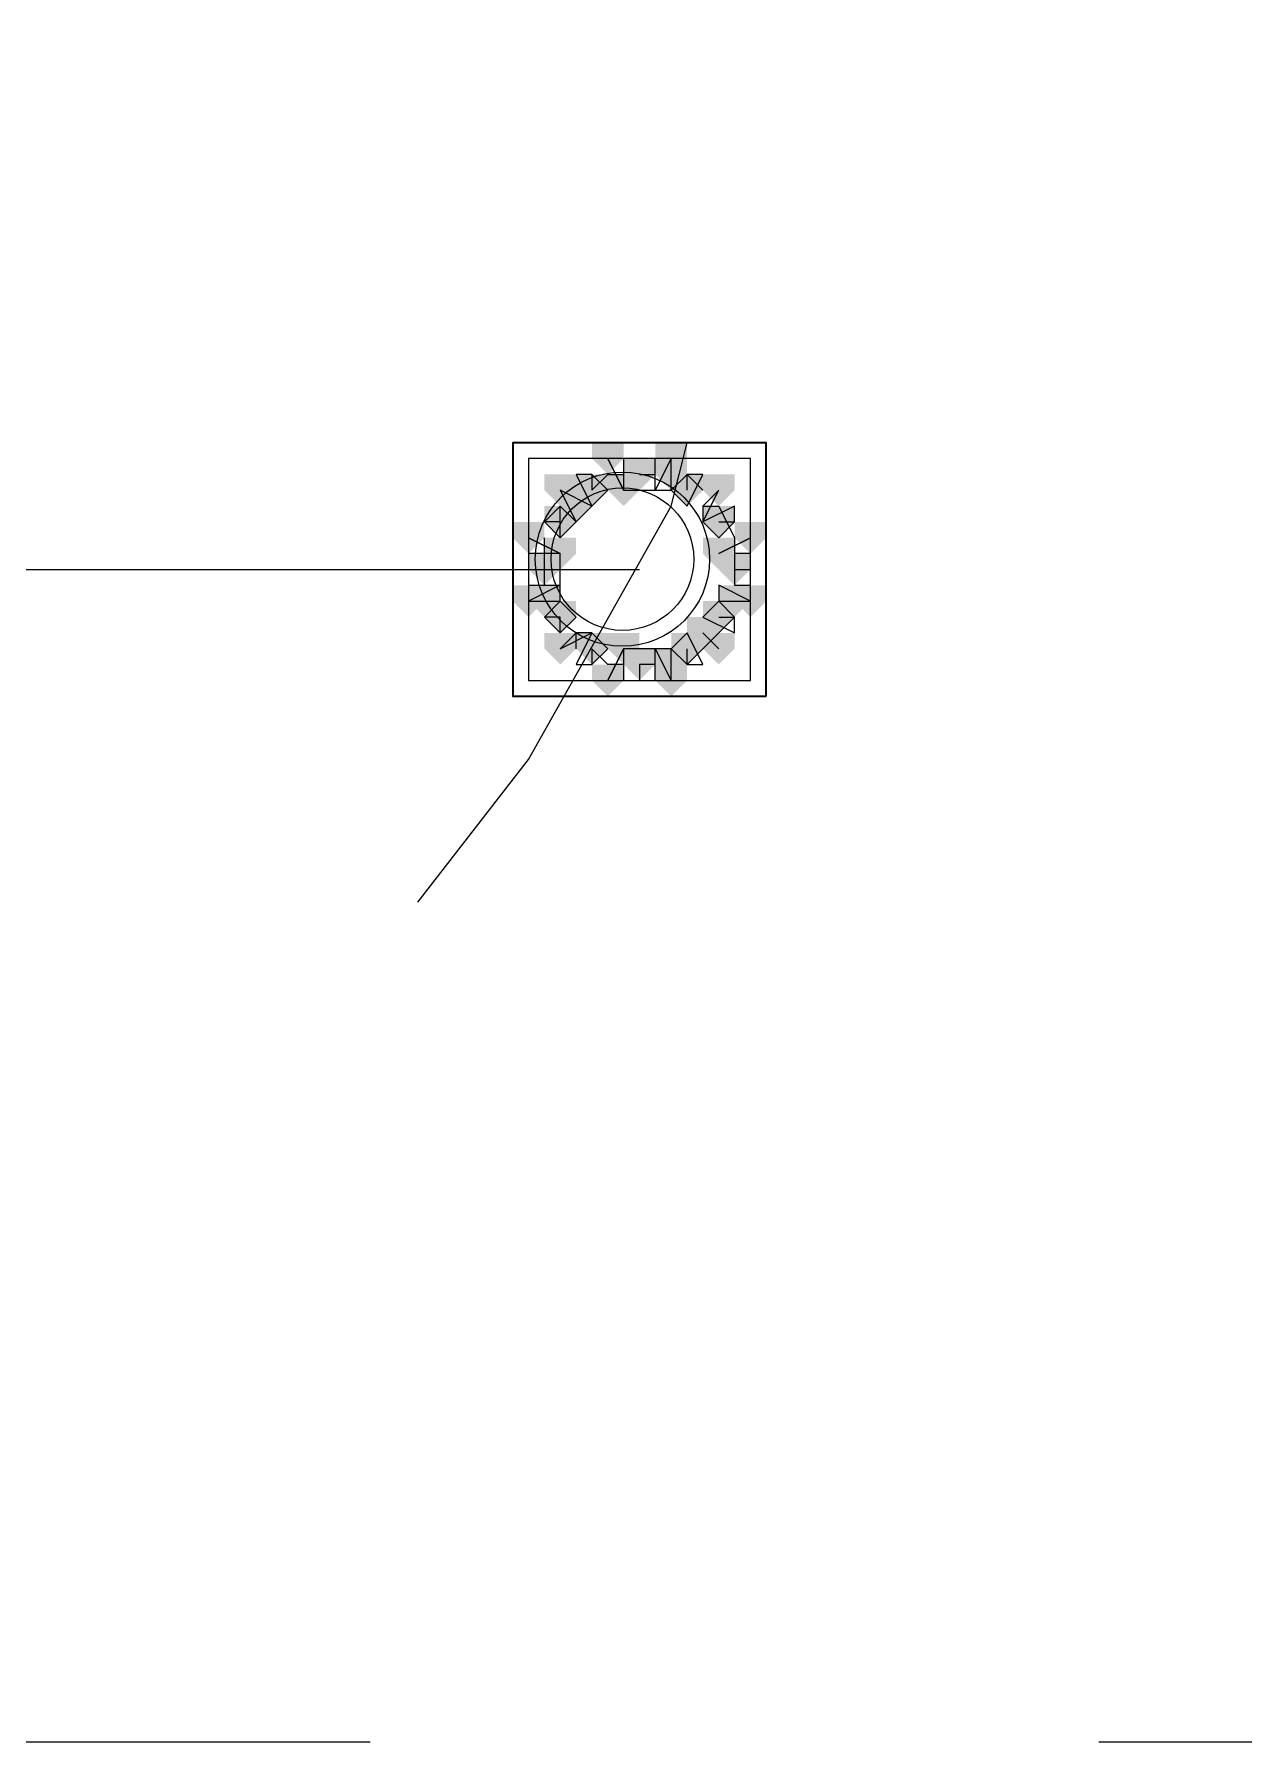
# Model space of a CAD drawing. Header units: millimetres. Extents: x 2315 to 4619, y 1334 to 1897.
# Drawn here: x 3755.14 to 3759.81, y 1534.67 to 1541.26 of the extents above; entities that cross this region are included whole.
import ezdxf

# ---------------------------------------------------------------- set-up
doc = ezdxf.new("R2010")
doc.units = ezdxf.units.MM
doc.linetypes.add('PDF_IMPORT', pattern=[1, 0.8, -0.2])
for name, color, linetype, true_color in [('PDF_10', 7, 'Continuous', 0x00b85c), ('PDF_AXIS', 7, 'Continuous', 0x00b85c), ('PDF_柱构件', 7, 'Continuous', 0x00b85c), ('PDF_转运站初步方案', 7, 'Continuous', 0x00b85c)]:
    doc.layers.add(name, color=color, linetype=linetype, true_color=true_color)
doc.layers.add('PDF_中心线层', color=1, linetype='Continuous')
doc.layers.add('PDF_粗实线层', color=7, linetype='Continuous')

msp = doc.modelspace()

# ---------------------------------------------------------------- hatches: boundary and pattern name
at = {"layer": 'PDF_10', "transparency": 33554559}
for points in [[(3757.4759, 1539.6195), (3757.4149, 1539.6195), (3757.4149, 1539.5584), (3757.4759, 1539.4974), (3757.537, 1539.5584), (3757.537, 1539.6195)], [(3757.4759, 1539.6195), (3757.4149, 1539.6195), (3757.4149, 1539.5584), (3757.4759, 1539.4974), (3757.537, 1539.5584), (3757.537, 1539.6195)], [(3757.4759, 1539.6195), (3757.4149, 1539.6195), (3757.4149, 1539.5584), (3757.4759, 1539.4974), (3757.537, 1539.5584), (3757.537, 1539.6195)], [(3757.2927, 1539.5584), (3757.2316, 1539.5584), (3757.2316, 1539.4974), (3757.2927, 1539.4363), (3757.3538, 1539.4974), (3757.3538, 1539.5584)], [(3757.2927, 1539.5584), (3757.2316, 1539.5584), (3757.2316, 1539.4974), (3757.2927, 1539.4363), (3757.3538, 1539.4974), (3757.3538, 1539.5584)], [(3757.6592, 1539.5584), (3757.5981, 1539.5584), (3757.5981, 1539.4974), (3757.6592, 1539.4363), (3757.7203, 1539.4974), (3757.7203, 1539.5584)], [(3757.6592, 1539.5584), (3757.5981, 1539.5584), (3757.5981, 1539.4974), (3757.6592, 1539.4363), (3757.7203, 1539.4974), (3757.7203, 1539.5584)], [(3757.1705, 1539.4363), (3757.1094, 1539.4363), (3757.1094, 1539.3752), (3757.1705, 1539.3141), (3757.2316, 1539.3752), (3757.2316, 1539.4363)], [(3757.1705, 1539.4363), (3757.1094, 1539.4363), (3757.1094, 1539.3752), (3757.1705, 1539.3141), (3757.2316, 1539.3752), (3757.2316, 1539.4363)], [(3757.7813, 1539.4363), (3757.7203, 1539.4363), (3757.7203, 1539.3752), (3757.7813, 1539.3141), (3757.8424, 1539.3752), (3757.8424, 1539.4363)], [(3757.7813, 1539.4363), (3757.7203, 1539.4363), (3757.7203, 1539.3752), (3757.7813, 1539.3141), (3757.8424, 1539.3752), (3757.8424, 1539.4363)], [(3757.1094, 1539.253), (3757.0484, 1539.253), (3757.0484, 1539.192), (3757.1094, 1539.1309), (3757.1705, 1539.192), (3757.1705, 1539.253)], [(3757.1094, 1539.253), (3757.0484, 1539.253), (3757.0484, 1539.192), (3757.1094, 1539.1309), (3757.1705, 1539.192), (3757.1705, 1539.253)], [(3757.1094, 1539.253), (3757.0484, 1539.253), (3757.0484, 1539.192), (3757.1094, 1539.1309), (3757.1705, 1539.192), (3757.1705, 1539.253)], [(3757.8424, 1539.253), (3757.7813, 1539.253), (3757.7813, 1539.192), (3757.8424, 1539.1309), (3757.9035, 1539.192), (3757.9035, 1539.253)], [(3757.8424, 1539.253), (3757.7813, 1539.253), (3757.7813, 1539.192), (3757.8424, 1539.1309), (3757.9035, 1539.192), (3757.9035, 1539.253)], [(3757.1705, 1539.0698), (3757.1094, 1539.0698), (3757.1094, 1539.0087), (3757.1705, 1538.9476), (3757.2316, 1539.0087), (3757.2316, 1539.0698)], [(3757.1705, 1539.0698), (3757.1094, 1539.0698), (3757.1094, 1539.0087), (3757.1705, 1538.9476), (3757.2316, 1539.0087), (3757.2316, 1539.0698)], [(3757.7813, 1539.0698), (3757.7203, 1539.0698), (3757.7203, 1539.0087), (3757.7813, 1538.9476), (3757.8424, 1539.0087), (3757.8424, 1539.0698)], [(3757.7813, 1539.0698), (3757.7203, 1539.0698), (3757.7203, 1539.0087), (3757.7813, 1538.9476), (3757.8424, 1539.0087), (3757.8424, 1539.0698)], [(3757.2927, 1538.9476), (3757.2316, 1538.9476), (3757.2316, 1538.8866), (3757.2927, 1538.8255), (3757.3538, 1538.8866), (3757.3538, 1538.9476)], [(3757.2927, 1538.9476), (3757.2316, 1538.9476), (3757.2316, 1538.8866), (3757.2927, 1538.8255), (3757.3538, 1538.8866), (3757.3538, 1538.9476)], [(3757.6592, 1538.9476), (3757.5981, 1538.9476), (3757.5981, 1538.8866), (3757.6592, 1538.8255), (3757.7203, 1538.8866), (3757.7203, 1538.9476)], [(3757.6592, 1538.9476), (3757.5981, 1538.9476), (3757.5981, 1538.8866), (3757.6592, 1538.8255), (3757.7203, 1538.8866), (3757.7203, 1538.9476)], [(3757.4759, 1538.8866), (3757.4149, 1538.8866), (3757.4149, 1538.8255), (3757.4759, 1538.7644), (3757.537, 1538.8255), (3757.537, 1538.8866)], [(3757.4759, 1538.8866), (3757.4149, 1538.8866), (3757.4149, 1538.8255), (3757.4759, 1538.7644), (3757.537, 1538.8255), (3757.537, 1538.8866)]]:
    msp.add_hatch(color=6, dxfattribs=at).paths.add_polyline_path(points)
at = {"layer": 'PDF_柱构件', "transparency": 33554559}
for points in [[(3757.3538, 1539.6806), (3757.2927, 1539.6806), (3757.2927, 1539.6195), (3757.3538, 1539.5584), (3757.4149, 1539.6195), (3757.4149, 1539.6806)], [(3757.5981, 1539.6806), (3757.537, 1539.6806), (3757.537, 1539.6195), (3757.5981, 1539.5584), (3757.6592, 1539.6195), (3757.6592, 1539.6806)], [(3757.5981, 1539.6195), (3757.537, 1539.6195), (3757.537, 1539.5584), (3757.5981, 1539.4974), (3757.6592, 1539.5584), (3757.6592, 1539.6195)], [(3757.1705, 1539.5584), (3757.1094, 1539.5584), (3757.1094, 1539.4974), (3757.1705, 1539.4363), (3757.2316, 1539.4974), (3757.2316, 1539.5584)], [(3757.4149, 1539.5584), (3757.3538, 1539.5584), (3757.3538, 1539.4974), (3757.4149, 1539.4363), (3757.4759, 1539.4974), (3757.4759, 1539.5584)], [(3757.7813, 1539.5584), (3757.7203, 1539.5584), (3757.7203, 1539.4974), (3757.7813, 1539.4363), (3757.8424, 1539.4974), (3757.8424, 1539.5584)], [(3757.2316, 1539.4974), (3757.1705, 1539.4974), (3757.1705, 1539.4363), (3757.2316, 1539.3752), (3757.2927, 1539.4363), (3757.2927, 1539.4974)], [(3757.0484, 1539.3752), (3756.9873, 1539.3752), (3756.9873, 1539.3141), (3757.0484, 1539.253), (3757.1094, 1539.3141), (3757.1094, 1539.3752)], [(3757.9035, 1539.3752), (3757.8424, 1539.3752), (3757.8424, 1539.3141), (3757.9035, 1539.253), (3757.9646, 1539.3141), (3757.9646, 1539.3752)], [(3757.1705, 1539.3141), (3757.1094, 1539.3141), (3757.1094, 1539.253), (3757.1705, 1539.192), (3757.2316, 1539.253), (3757.2316, 1539.3141)], [(3757.7813, 1539.3141), (3757.7203, 1539.3141), (3757.7203, 1539.253), (3757.7813, 1539.192), (3757.8424, 1539.253), (3757.8424, 1539.3141)], [(3757.0484, 1539.1309), (3756.9873, 1539.1309), (3756.9873, 1539.0698), (3757.0484, 1539.0087), (3757.1094, 1539.0698), (3757.1094, 1539.1309)], [(3757.1094, 1539.1309), (3757.0484, 1539.1309), (3757.0484, 1539.0698), (3757.1094, 1539.0087), (3757.1705, 1539.0698), (3757.1705, 1539.1309)], [(3757.8424, 1539.1309), (3757.7813, 1539.1309), (3757.7813, 1539.0698), (3757.8424, 1539.0087), (3757.9035, 1539.0698), (3757.9035, 1539.1309)], [(3757.9035, 1539.1309), (3757.8424, 1539.1309), (3757.8424, 1539.0698), (3757.9035, 1539.0087), (3757.9646, 1539.0698), (3757.9646, 1539.1309)], [(3757.7203, 1539.0087), (3757.6592, 1539.0087), (3757.6592, 1538.9476), (3757.7203, 1538.8866), (3757.7813, 1538.9476), (3757.7813, 1539.0087)], [(3757.1705, 1538.9476), (3757.1094, 1538.9476), (3757.1094, 1538.8866), (3757.1705, 1538.8255), (3757.2316, 1538.8866), (3757.2316, 1538.9476)], [(3757.4149, 1538.9476), (3757.3538, 1538.9476), (3757.3538, 1538.8866), (3757.4149, 1538.8255), (3757.4759, 1538.8866), (3757.4759, 1538.9476)], [(3757.7813, 1538.9476), (3757.7203, 1538.9476), (3757.7203, 1538.8866), (3757.7813, 1538.8255), (3757.8424, 1538.8866), (3757.8424, 1538.9476)], [(3757.5981, 1538.8866), (3757.537, 1538.8866), (3757.537, 1538.8255), (3757.5981, 1538.7644), (3757.6592, 1538.8255), (3757.6592, 1538.8866)], [(3757.3538, 1538.8255), (3757.2927, 1538.8255), (3757.2927, 1538.7644), (3757.3538, 1538.7033), (3757.4149, 1538.7644), (3757.4149, 1538.8255)], [(3757.5981, 1538.8255), (3757.537, 1538.8255), (3757.537, 1538.7644), (3757.5981, 1538.7033), (3757.6592, 1538.7644), (3757.6592, 1538.8255)]]:
    msp.add_hatch(color=6, dxfattribs=at).paths.add_polyline_path(points)
at = {"layer": 'PDF_转运站初步方案', "transparency": 33554559}
for points in [[(3757.4759, 1539.6195), (3757.4149, 1539.6195), (3757.4149, 1539.5584), (3757.4759, 1539.4974), (3757.537, 1539.5584), (3757.537, 1539.6195)], [(3757.4759, 1539.6195), (3757.4149, 1539.6195), (3757.4149, 1539.5584), (3757.4759, 1539.4974), (3757.537, 1539.5584), (3757.537, 1539.6195)], [(3757.2927, 1539.5584), (3757.2316, 1539.5584), (3757.2316, 1539.4974), (3757.2927, 1539.4363), (3757.3538, 1539.4974), (3757.3538, 1539.5584)], [(3757.2927, 1539.5584), (3757.2316, 1539.5584), (3757.2316, 1539.4974), (3757.2927, 1539.4363), (3757.3538, 1539.4974), (3757.3538, 1539.5584)], [(3757.6592, 1539.5584), (3757.5981, 1539.5584), (3757.5981, 1539.4974), (3757.6592, 1539.4363), (3757.7203, 1539.4974), (3757.7203, 1539.5584)], [(3757.6592, 1539.5584), (3757.5981, 1539.5584), (3757.5981, 1539.4974), (3757.6592, 1539.4363), (3757.7203, 1539.4974), (3757.7203, 1539.5584)], [(3757.1705, 1539.4363), (3757.1094, 1539.4363), (3757.1094, 1539.3752), (3757.1705, 1539.3141), (3757.2316, 1539.3752), (3757.2316, 1539.4363)], [(3757.1705, 1539.4363), (3757.1094, 1539.4363), (3757.1094, 1539.3752), (3757.1705, 1539.3141), (3757.2316, 1539.3752), (3757.2316, 1539.4363)], [(3757.7813, 1539.4363), (3757.7203, 1539.4363), (3757.7203, 1539.3752), (3757.7813, 1539.3141), (3757.8424, 1539.3752), (3757.8424, 1539.4363)], [(3757.7813, 1539.4363), (3757.7203, 1539.4363), (3757.7203, 1539.3752), (3757.7813, 1539.3141), (3757.8424, 1539.3752), (3757.8424, 1539.4363)], [(3757.1094, 1539.253), (3757.0484, 1539.253), (3757.0484, 1539.192), (3757.1094, 1539.1309), (3757.1705, 1539.192), (3757.1705, 1539.253)], [(3757.1094, 1539.253), (3757.0484, 1539.253), (3757.0484, 1539.192), (3757.1094, 1539.1309), (3757.1705, 1539.192), (3757.1705, 1539.253)], [(3757.8424, 1539.253), (3757.7813, 1539.253), (3757.7813, 1539.192), (3757.8424, 1539.1309), (3757.9035, 1539.192), (3757.9035, 1539.253)], [(3757.8424, 1539.253), (3757.7813, 1539.253), (3757.7813, 1539.192), (3757.8424, 1539.1309), (3757.9035, 1539.192), (3757.9035, 1539.253)], [(3757.1705, 1539.0698), (3757.1094, 1539.0698), (3757.1094, 1539.0087), (3757.1705, 1538.9476), (3757.2316, 1539.0087), (3757.2316, 1539.0698)], [(3757.1705, 1539.0698), (3757.1094, 1539.0698), (3757.1094, 1539.0087), (3757.1705, 1538.9476), (3757.2316, 1539.0087), (3757.2316, 1539.0698)], [(3757.7813, 1539.0698), (3757.7203, 1539.0698), (3757.7203, 1539.0087), (3757.7813, 1538.9476), (3757.8424, 1539.0087), (3757.8424, 1539.0698)], [(3757.7813, 1539.0698), (3757.7203, 1539.0698), (3757.7203, 1539.0087), (3757.7813, 1538.9476), (3757.8424, 1539.0087), (3757.8424, 1539.0698)], [(3757.2927, 1538.9476), (3757.2316, 1538.9476), (3757.2316, 1538.8866), (3757.2927, 1538.8255), (3757.3538, 1538.8866), (3757.3538, 1538.9476)], [(3757.2927, 1538.9476), (3757.2316, 1538.9476), (3757.2316, 1538.8866), (3757.2927, 1538.8255), (3757.3538, 1538.8866), (3757.3538, 1538.9476)], [(3757.6592, 1538.9476), (3757.5981, 1538.9476), (3757.5981, 1538.8866), (3757.6592, 1538.8255), (3757.7203, 1538.8866), (3757.7203, 1538.9476)], [(3757.6592, 1538.9476), (3757.5981, 1538.9476), (3757.5981, 1538.8866), (3757.6592, 1538.8255), (3757.7203, 1538.8866), (3757.7203, 1538.9476)], [(3757.4759, 1538.8866), (3757.4149, 1538.8866), (3757.4149, 1538.8255), (3757.4759, 1538.7644), (3757.537, 1538.8255), (3757.537, 1538.8866)], [(3757.4759, 1538.8866), (3757.4149, 1538.8866), (3757.4149, 1538.8255), (3757.4759, 1538.7644), (3757.537, 1538.8255), (3757.537, 1538.8866)]]:
    msp.add_hatch(color=6, dxfattribs=at).paths.add_polyline_path(points)

# ---------------------------------------------------------------- linework, layer by layer
at = {"layer": 'PDF_10', "color": 6, "lineweight": 18}
for points in [[(3757.2927, 1539.5584), (3757.2927, 1539.4974), (3757.3538, 1539.5584)], [(3757.4759, 1539.5584), (3757.537, 1539.5584)], [(3757.6592, 1539.4974), (3757.6592, 1539.5584), (3757.7203, 1539.4974)], [(3757.1705, 1539.3141), (3757.1705, 1539.4363)], [(3757.7813, 1539.4363), (3757.8424, 1539.3141)], [(3757.1705, 1539.3752), (3757.1094, 1539.3752)], [(3757.7813, 1539.3752), (3757.8424, 1539.3752)], [(3757.1094, 1539.1309), (3757.1094, 1539.253)], [(3757.8424, 1539.253), (3757.8424, 1539.1309)], [(3757.8424, 1539.192), (3757.9035, 1539.192)], [(3757.1705, 1538.9476), (3757.1705, 1539.0087), (3757.1094, 1539.0087)], [(3757.7813, 1539.0087), (3757.8424, 1539.0087), (3757.7813, 1538.9476)], [(3757.3538, 1538.8255), (3757.2927, 1538.8866), (3757.2927, 1538.8255)], [(3757.7203, 1538.8866), (3757.6592, 1538.8255), (3757.6592, 1538.8866)], [(3757.537, 1538.8255), (3757.4759, 1538.8255), (3757.4759, 1538.7644)]]:
    msp.add_lwpolyline(points, dxfattribs=at)
at = {"layer": 'PDF_AXIS', "color": 6, "lineweight": 18}
msp.add_lwpolyline([(3757.9035, 1538.7644), (3757.9035, 1539.6195), (3757.0484, 1539.6195), (3757.0484, 1538.7644)], close=True, dxfattribs=at)
at = {"layer": 'PDF_中心线层', "color": 5, "linetype": 'PDF_IMPORT', "lineweight": 18, "ltscale": 14.048656}
msp.add_lwpolyline([(3703.0527, 1534.672), (3773.0516, 1534.672), (3773.0516, 1561.6698), (3703.0527, 1561.6698), (3703.0527, 1534.672)], dxfattribs=at)
at = {"layer": 'PDF_中心线层', "color": 6, "lineweight": 18}
for points in [[(3756.6208, 1537.9093), (3757.0484, 1538.459), (3757.5981, 1539.4363), (3757.6592, 1539.6806)], [(3746.6035, 1539.192), (3757.4759, 1539.192)]]:
    msp.add_lwpolyline(points, dxfattribs=at)
at = {"layer": 'PDF_柱构件', "color": 6, "lineweight": 18}
for points in [[(3757.3538, 1539.6195), (3757.4149, 1539.4974)], [(3757.4149, 1539.4974), (3757.537, 1539.4974), (3757.537, 1539.6195), (3757.4149, 1539.6195)], [(3757.5981, 1539.6195), (3757.537, 1539.4974), (3757.5981, 1539.4974)], [(3757.2927, 1539.4363), (3757.3538, 1539.4974), (3757.2927, 1539.5584), (3757.2316, 1539.5584)], [(3757.5981, 1539.4974), (3757.6592, 1539.4363), (3757.7203, 1539.5584), (3757.6592, 1539.5584)], [(3757.1705, 1539.4974), (3757.2316, 1539.3752), (3757.2927, 1539.4363)], [(3757.7813, 1539.4974), (3757.7203, 1539.4363), (3757.7203, 1539.3752)], [(3757.1705, 1539.3141), (3757.2316, 1539.3752), (3757.1705, 1539.4363), (3757.1094, 1539.3752)], [(3757.7203, 1539.3752), (3757.7813, 1539.3141), (3757.8424, 1539.3752), (3757.8424, 1539.4363)], [(3757.0484, 1539.3141), (3757.1705, 1539.253)], [(3757.9035, 1539.3141), (3757.7813, 1539.253)], [(3757.1705, 1539.1309), (3757.1705, 1539.253), (3757.0484, 1539.253), (3757.0484, 1539.1309)], [(3757.8424, 1539.253), (3757.8424, 1539.1309), (3757.9035, 1539.1309), (3757.9035, 1539.253)], [(3757.0484, 1539.0698), (3757.1705, 1539.0698), (3757.1705, 1539.1309)], [(3757.9035, 1539.0698), (3757.7813, 1539.1309), (3757.7813, 1539.0698)], [(3757.2316, 1539.0087), (3757.1705, 1539.0698), (3757.1094, 1539.0087), (3757.1705, 1538.9476)], [(3757.7813, 1539.0698), (3757.7203, 1539.0087), (3757.8424, 1538.9476), (3757.8424, 1539.0087)], [(3757.1705, 1538.8866), (3757.2927, 1538.9476), (3757.2316, 1538.9476)], [(3757.3538, 1538.8866), (3757.2927, 1538.9476), (3757.2316, 1538.8255), (3757.2927, 1538.8255)], [(3757.6592, 1538.9476), (3757.5981, 1538.8866), (3757.6592, 1538.8255), (3757.7203, 1538.8255)], [(3757.7813, 1538.8866), (3757.7203, 1538.9476)], [(3757.3538, 1538.7644), (3757.4149, 1538.8866)], [(3757.537, 1538.8866), (3757.4149, 1538.8866), (3757.4149, 1538.7644), (3757.537, 1538.7644)], [(3757.5981, 1538.7644), (3757.5981, 1538.8866), (3757.537, 1538.8866)]]:
    msp.add_lwpolyline(points, close=True, dxfattribs=at)
for points in [[(3757.3538, 1539.5584), (3757.4149, 1539.5584)], [(3757.7203, 1539.4363), (3757.7813, 1539.4363)], [(3757.1094, 1539.253), (3757.1094, 1539.3141)], [(3757.8424, 1539.3141), (3757.8424, 1539.253)], [(3757.2316, 1538.8866), (3757.2316, 1538.9476)], [(3757.7813, 1538.9476), (3757.7203, 1538.8866)], [(3757.4149, 1538.8255), (3757.3538, 1538.8255)]]:
    msp.add_lwpolyline(points, dxfattribs=at)
at = {"layer": 'PDF_粗实线层', "color": 6, "lineweight": 35}
msp.add_lwpolyline([(3757.9646, 1538.7033), (3757.9646, 1539.6806), (3756.9873, 1539.6806), (3756.9873, 1538.7033)], close=True, dxfattribs=at)
at = {"layer": 'PDF_转运站初步方案', "color": 6, "lineweight": 18}
for radius in [0.3359, 0.2749]:
    msp.add_circle((3757.4101, 1539.2318), radius, dxfattribs=at)

doc.saveas('drawing.dxf')
